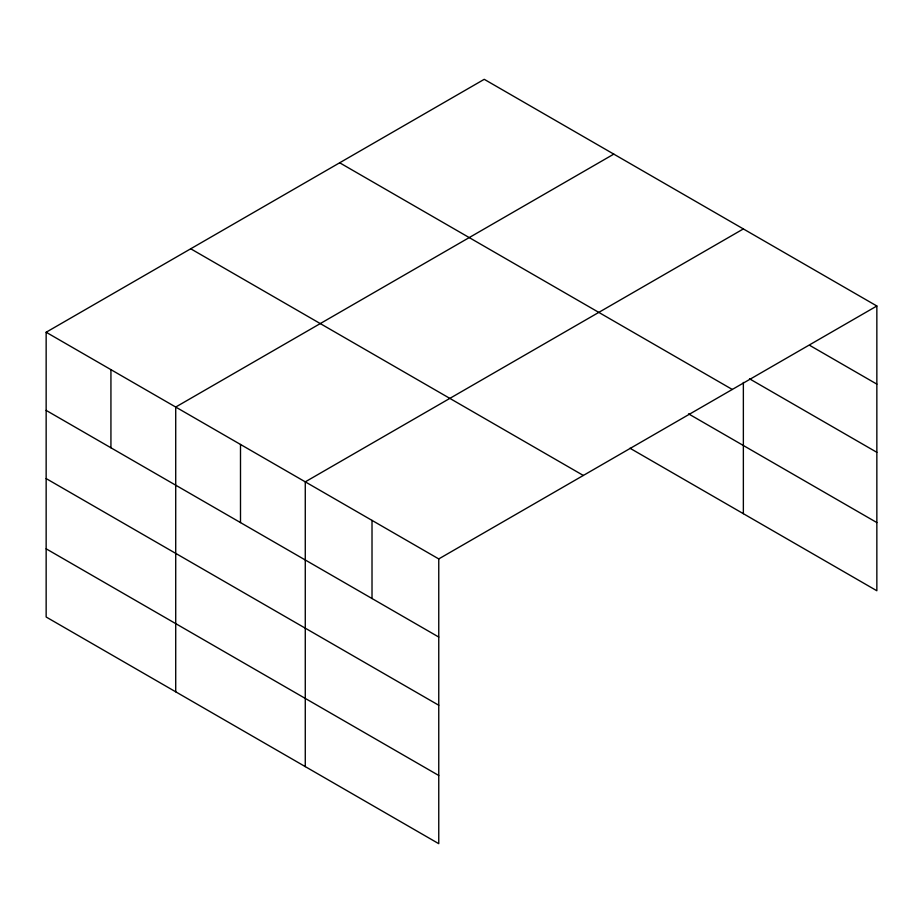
<?xml version="1.0" encoding="UTF-8"?>
<svg xmlns="http://www.w3.org/2000/svg" width="923" height="923" viewBox="0 0 923 923"><rect width="100%" height="100%" fill="white"/><g stroke="black" fill="none" stroke-linecap="round" stroke-linejoin="round"><path stroke-width="1.38" d="M46.15 332.245L438.76 558.923L438.76 843.68L46.15 617.002L46.15 332.245L484.24 79.32L876.85 305.998L876.85 590.755L629.994 448.232M613.795 154.118L175.716 407.043L175.716 691.812M743.361 228.927L305.271 481.852L305.271 766.609M438.76 558.923L876.85 305.998M810.106 345.594L876.85 384.13M749.545 378.822L876.85 452.316M339.664 162.783L732.285 389.46M688.546 413.85L876.85 522.568M190.715 248.783L583.336 475.46M46.15 410.389L438.76 637.055M46.15 478.576L438.76 705.241M46.15 548.816L438.76 775.493M743.361 382.422L743.361 513.684M372.015 520.387L372.015 598.531M240.499 444.448L240.499 522.591M110.933 369.65L110.933 447.782"/></g></svg>
